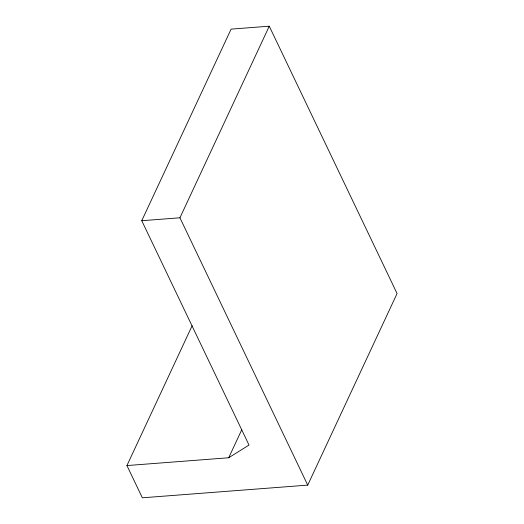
<?xml version="1.0" encoding="UTF-8"?>
<svg xmlns="http://www.w3.org/2000/svg" width="524" height="524" viewBox="0 0 524 524"><rect width="100%" height="100%" fill="white"/><g stroke="black" fill="none" stroke-linecap="round" stroke-linejoin="round"><path stroke-width="0.79" d="M126.932 465.561L228.706 457.76L249.011 445.059L141.762 220.715L231.104 29.128L269.264 26.2L397.068 293.532L307.726 485.119L142.345 497.8L126.932 465.561L192.125 325.758M307.726 485.119L179.929 217.788L269.264 26.2M228.706 457.76L241.813 429.647M141.762 220.715L179.929 217.788"/></g></svg>
